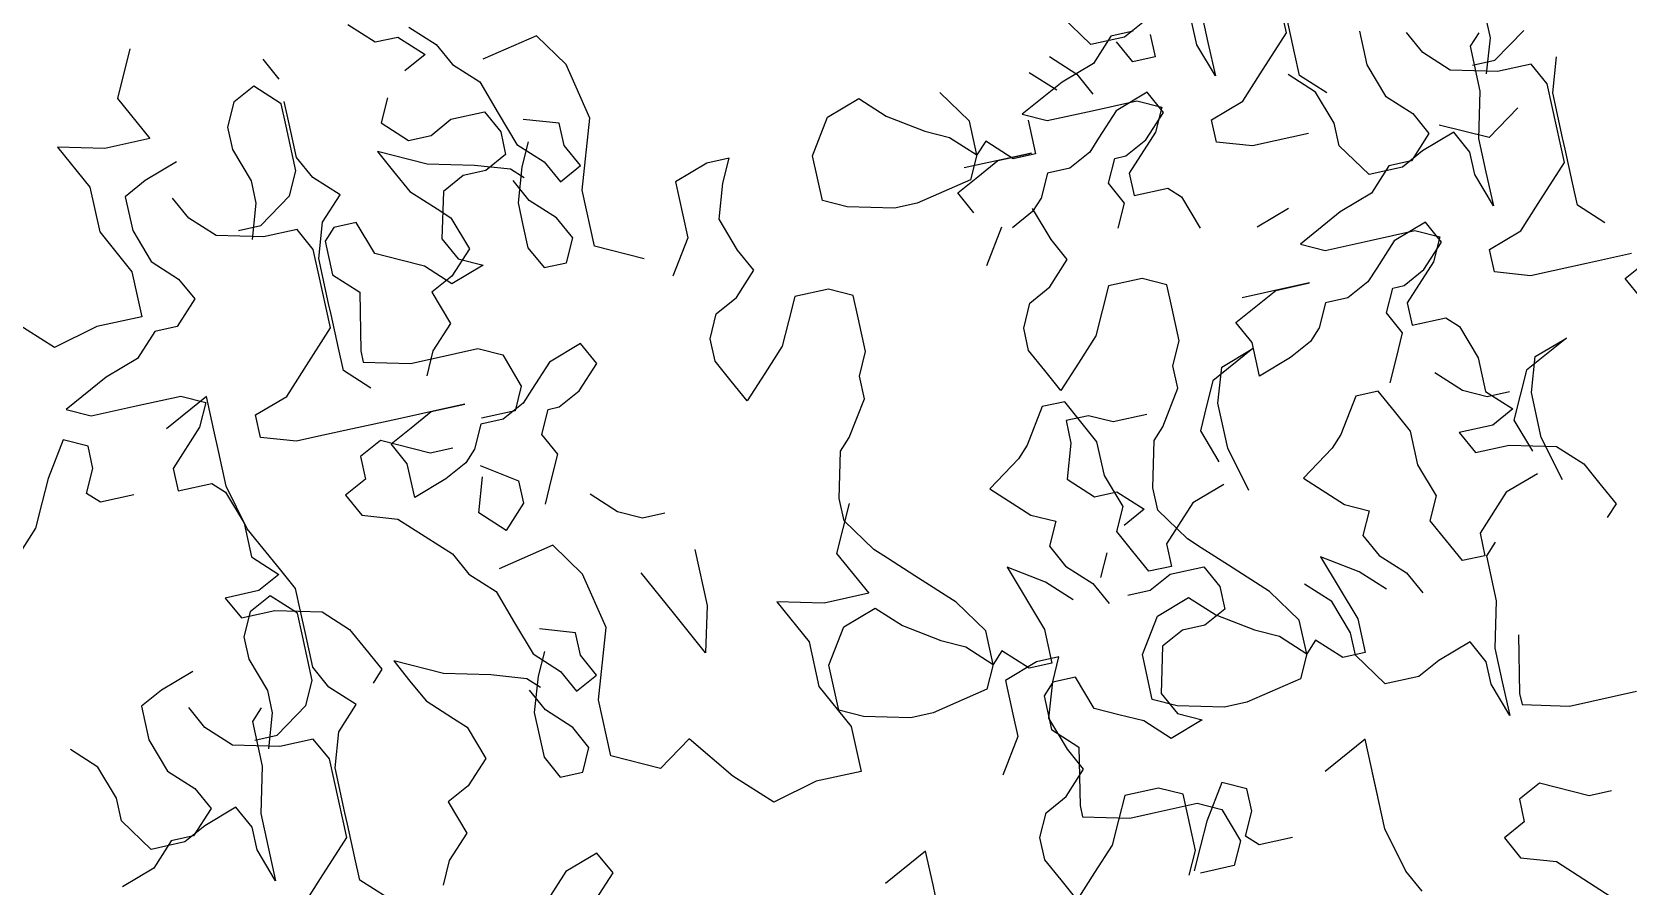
# Model space of a CAD drawing. Header units: millimetres. Extents: x 46 to 20372, y 30 to 14100.
# Drawn here: x 19678 to 19850.3, y 1033.7 to 1125.9 of the extents above; entities that cross this region are included whole.
import ezdxf

# ---------------------------------------------------------------- set-up
doc = ezdxf.new("R2010")
doc.units = ezdxf.units.MM
doc.layers.get('0').update_dxf_attribs({"color": 250})

msp = doc.modelspace()

# ---------------------------------------------------------------- linework, layer by layer
for p, q in [((19813.39, 1125.77), (19812.06, 1131.82)), ((19804.13, 1128.35), (19804.92, 1124.72)), ((19712.13, 1126.66), (19715.08, 1124.77)), ((19718.71, 1126.38), (19721.66, 1124.5)), ((19792.3, 1124.49), (19789.08, 1127.58)), ((19798.08, 1127.02), (19795.93, 1125.28)), ((19803.72, 1124.46), (19803.19, 1126.88)), ((19814.26, 1123.59), (19813.46, 1127.22)), ((19834.83, 1127.64), (19835.36, 1125.22)), ((19715.08, 1124.77), (19717.5, 1125.3)), ((19717.5, 1125.3), (19720.45, 1123.42)), ((19732.48, 1125.44), (19726.7, 1122.9)), ((19735.69, 1122.34), (19732.48, 1125.44)), ((19795.93, 1125.28), (19792.3, 1124.49)), ((19794.45, 1125.41), (19792.56, 1122.46)), ((19796.87, 1125.94), (19794.45, 1125.41)), ((19796.8, 1122.63), (19795.06, 1124.78)), ((19798.69, 1125.58), (19799.22, 1123.16)), ((19804.92, 1124.72), (19805.72, 1121.1)), ((19810.56, 1121.35), (19813.39, 1125.77)), ((19821.26, 1125.93), (19822.06, 1122.3)), ((19828.1, 1123.63), (19826.36, 1125.78)), ((19834.15, 1125.77), (19833.21, 1124.3)), ((19835.36, 1125.22), (19834.95, 1121.33)), ((19835.89, 1122.8), (19838.99, 1126.02)), ((19688.62, 1124.03), (19687.26, 1118.66)), ((19704.73, 1120.77), (19702.99, 1122.93)), ((19720.45, 1123.42), (19718.29, 1121.67)), ((19721.66, 1124.5), (19723.4, 1122.35)), ((19787.81, 1123.19), (19790.76, 1121.3)), ((19799.22, 1123.16), (19796.8, 1122.63)), ((19805.72, 1121.1), (19803.72, 1124.46)), ((19814.79, 1121.17), (19814.26, 1123.59)), ((19831.06, 1121.74), (19828.1, 1123.63)), ((19833.21, 1124.3), (19834.27, 1119.46)), ((19842.13, 1119.27), (19842.54, 1123.16)), ((19723.4, 1122.35), (19726.35, 1120.46)), ((19738.23, 1116.56), (19735.69, 1122.34)), ((19788.61, 1119.56), (19785.65, 1121.45)), ((19792.56, 1122.46), (19789.2, 1120.45)), ((19790.76, 1121.3), (19792.5, 1119.15)), ((19808.67, 1118.4), (19810.56, 1121.35)), ((19816.54, 1119.36), (19813.59, 1121.25)), ((19817.74, 1119.28), (19814.79, 1121.17)), ((19822.06, 1122.3), (19824.07, 1118.93)), ((19836.16, 1121.59), (19831.06, 1121.74)), ((19833.47, 1122.27), (19835.89, 1122.8)), ((19839.79, 1122.39), (19836.16, 1121.59)), ((19841.53, 1120.24), (19839.79, 1122.39)), ((19701.97, 1120), (19699.82, 1118.26)), ((19704.92, 1118.11), (19701.97, 1120)), ((19726.35, 1120.46), (19728.36, 1117.09)), ((19789.2, 1120.45), (19784.89, 1116.97)), ((19834.27, 1119.46), (19834.13, 1114.35)), ((19842.06, 1117.82), (19841.53, 1120.24)), ((19687.26, 1118.66), (19690.75, 1114.35)), ((19699.82, 1118.26), (19699.14, 1115.58)), ((19705.46, 1115.7), (19704.92, 1118.11)), ((19705.79, 1115.93), (19705.26, 1118.36)), ((19716.41, 1118.73), (19715.73, 1116.04)), ((19763.88, 1116.66), (19767.25, 1118.67)), ((19767.25, 1118.67), (19770.2, 1116.78)), ((19779.19, 1116.22), (19775.98, 1119.32)), ((19792.42, 1117.36), (19797.26, 1118.42)), ((19798.38, 1119.34), (19795.02, 1117.33)), ((19797.26, 1118.42), (19799.94, 1117.74)), ((19800.12, 1117.18), (19798.38, 1119.34)), ((19799.94, 1117.74), (19799.27, 1115.06)), ((19805.31, 1116.39), (19808.67, 1118.4)), ((19818.55, 1116), (19816.54, 1119.36)), ((19824.07, 1118.93), (19827.01, 1117.05)), ((19838.34, 1117.67), (19835.25, 1114.45)), ((19843.39, 1111.77), (19842.06, 1117.82)), ((19843.19, 1114.43), (19842.13, 1119.27)), ((19706.59, 1112.31), (19705.79, 1115.93)), ((19715.73, 1116.04), (19718.68, 1114.15)), ((19721.1, 1114.68), (19723.25, 1116.43)), ((19723.25, 1116.43), (19726.88, 1117.22)), ((19726.88, 1117.22), (19728.62, 1115.07)), ((19728.36, 1117.09), (19730.36, 1113.73)), ((19734.94, 1116), (19731.04, 1116.42)), ((19735.47, 1113.59), (19734.94, 1116)), ((19737.41, 1108.77), (19738.23, 1116.56)), ((19762.26, 1112.5), (19763.88, 1116.66)), ((19770.2, 1116.78), (19774.36, 1115.16)), ((19779.99, 1112.6), (19779.19, 1116.22)), ((19784.89, 1116.97), (19787.58, 1116.29)), ((19785.51, 1116.34), (19786.31, 1112.72)), ((19787.58, 1116.29), (19792.42, 1117.36)), ((19795.02, 1117.33), (19793.13, 1114.38)), ((19798.23, 1114.23), (19800.12, 1117.18)), ((19805.84, 1113.97), (19805.31, 1116.39)), ((19819.08, 1113.58), (19818.55, 1116)), ((19827.01, 1117.05), (19828.76, 1114.89)), ((19690.75, 1114.35), (19685.91, 1113.28)), ((19699.14, 1115.58), (19699.68, 1113.16)), ((19706.52, 1110.86), (19705.46, 1115.7)), ((19718.68, 1114.15), (19721.1, 1114.68)), ((19728.62, 1115.07), (19729.15, 1112.65)), ((19774.36, 1115.16), (19777.04, 1114.48)), ((19777.04, 1114.48), (19779.99, 1112.6)), ((19793.13, 1114.38), (19792.19, 1112.9)), ((19796.08, 1112.49), (19798.23, 1114.23)), ((19799.27, 1115.06), (19796.43, 1110.63)), ((19815.78, 1114.89), (19812.16, 1114.09)), ((19828.76, 1114.89), (19826.87, 1111.94)), ((19831.44, 1115.03), (19828.08, 1113.02)), ((19835.25, 1114.45), (19829.88, 1115.81)), ((19833.19, 1112.88), (19831.44, 1115.03)), ((19834.13, 1114.35), (19834.92, 1110.72)), ((19843.46, 1113.22), (19843.19, 1114.43)), ((19685.91, 1113.28), (19680.8, 1113.43)), ((19680.8, 1113.43), (19684.29, 1109.12)), ((19699.68, 1113.16), (19701.68, 1109.79)), ((19715.32, 1112.96), (19717.06, 1110.81)), ((19720.69, 1111.6), (19715.32, 1112.96)), ((19729.15, 1112.65), (19727, 1110.91)), ((19730.36, 1113.73), (19733.32, 1111.84)), ((19731.57, 1114), (19730.9, 1111.31)), ((19737.21, 1111.43), (19735.47, 1113.59)), ((19763.33, 1107.66), (19762.26, 1112.5)), ((19779.99, 1112.6), (19779.32, 1109.91)), ((19780.94, 1114.07), (19779.99, 1112.6)), ((19783.89, 1112.18), (19780.94, 1114.07)), ((19782.24, 1111.98), (19785.87, 1112.78)), ((19785.87, 1112.78), (19783.45, 1112.25)), ((19786.31, 1112.72), (19783.89, 1112.18)), ((19792.19, 1112.9), (19790.03, 1111.16)), ((19794.87, 1112.22), (19796.08, 1112.49)), ((19809.74, 1113.56), (19805.84, 1113.97)), ((19812.16, 1114.09), (19809.74, 1113.56)), ((19822.3, 1110.49), (19819.08, 1113.58)), ((19828.08, 1113.02), (19825.93, 1111.28)), ((19833.72, 1110.46), (19833.19, 1112.88)), ((19844.26, 1109.59), (19843.46, 1113.22)), ((19693.63, 1111.83), (19690.27, 1109.82)), ((19705.84, 1108.17), (19706.52, 1110.86)), ((19708.33, 1110.15), (19706.59, 1112.31)), ((19717.06, 1110.81), (19718.8, 1108.65)), ((19725.79, 1111.46), (19720.69, 1111.6)), ((19727, 1110.91), (19724.58, 1110.38)), ((19729.69, 1111.05), (19725.79, 1111.46)), ((19731.16, 1110.1), (19729.69, 1111.05)), ((19730.9, 1111.31), (19730.49, 1107.42)), ((19733.32, 1111.84), (19735.06, 1109.69)), ((19735.06, 1109.69), (19737.21, 1111.43)), ((19750.85, 1111.71), (19747.48, 1109.7)), ((19753.26, 1112.24), (19750.85, 1111.71)), ((19752.59, 1109.56), (19753.26, 1112.24)), ((19783.45, 1112.25), (19778.62, 1111.19)), ((19780.09, 1110.24), (19782.24, 1111.98)), ((19790.03, 1111.16), (19787.61, 1110.63)), ((19794.19, 1109.54), (19794.87, 1112.22)), ((19825.93, 1111.28), (19822.3, 1110.49)), ((19824.45, 1111.41), (19822.56, 1108.46)), ((19826.87, 1111.94), (19824.45, 1111.41)), ((19840.56, 1107.35), (19843.39, 1111.77)), ((19684.29, 1109.12), (19685.35, 1104.29)), ((19690.27, 1109.82), (19688.11, 1108.08)), ((19701.68, 1109.79), (19702.21, 1107.38)), ((19711.28, 1108.27), (19708.33, 1110.15)), ((19724.58, 1110.38), (19722.43, 1108.64)), ((19731.69, 1107.68), (19729.95, 1109.84)), ((19747.48, 1109.7), (19748.28, 1106.08)), ((19752.18, 1105.66), (19752.59, 1109.56)), ((19779.32, 1109.91), (19773.54, 1107.37)), ((19777.94, 1108.5), (19780.09, 1110.24)), ((19787.61, 1110.63), (19786.93, 1107.94)), ((19795.93, 1107.39), (19794.19, 1109.54)), ((19796.43, 1110.63), (19796.97, 1108.21)), ((19835.72, 1107.1), (19833.72, 1110.46)), ((19834.92, 1110.72), (19835.72, 1107.1)), ((19844.79, 1107.17), (19844.26, 1109.59)), ((19688.11, 1108.08), (19688.91, 1104.45)), ((19694.96, 1105.78), (19693.22, 1107.93)), ((19702.21, 1107.38), (19701.8, 1103.48)), ((19702.74, 1104.96), (19705.84, 1108.17)), ((19709.39, 1105.32), (19711.28, 1108.27)), ((19718.8, 1108.65), (19721.75, 1106.77)), ((19722.43, 1108.64), (19722.28, 1103.53)), ((19730.49, 1107.42), (19731.02, 1105)), ((19734.65, 1105.8), (19731.69, 1107.68)), ((19738.74, 1102.73), (19737.41, 1108.77)), ((19766.01, 1106.98), (19763.33, 1107.66)), ((19773.54, 1107.37), (19771.11, 1106.84)), ((19779.68, 1106.35), (19777.94, 1108.5)), ((19786.93, 1107.94), (19785.99, 1106.47)), ((19795.25, 1104.7), (19795.93, 1107.39)), ((19796.97, 1108.21), (19800.59, 1109.01)), ((19800.59, 1109.01), (19802.07, 1108.07)), ((19802.07, 1108.07), (19804.08, 1104.7)), ((19822.56, 1108.46), (19819.2, 1106.45)), ((19838.67, 1104.4), (19840.56, 1107.35)), ((19697.91, 1103.89), (19694.96, 1105.78)), ((19721.75, 1106.77), (19723.23, 1105.82)), ((19723.23, 1105.82), (19725.24, 1102.46)), ((19736.39, 1103.64), (19734.65, 1105.8)), ((19748.28, 1106.08), (19748.81, 1103.66)), ((19754.18, 1102.3), (19752.18, 1105.66)), ((19771.11, 1106.84), (19766.01, 1106.98)), ((19785.99, 1106.47), (19783.84, 1104.73)), ((19788.01, 1103.45), (19786.01, 1106.81)), ((19810.23, 1104.84), (19813.6, 1106.84)), ((19819.2, 1106.45), (19814.89, 1102.97)), ((19847.74, 1105.28), (19844.79, 1107.17)), ((19685.35, 1104.29), (19688.83, 1099.98)), ((19688.91, 1104.45), (19690.92, 1101.09)), ((19703.01, 1103.75), (19697.91, 1103.89)), ((19700.33, 1104.43), (19702.74, 1104.96)), ((19706.64, 1104.54), (19703.01, 1103.75)), ((19708.38, 1102.39), (19706.64, 1104.54)), ((19708.98, 1101.42), (19709.39, 1105.32)), ((19710.6, 1104.77), (19709.66, 1103.29)), ((19713.02, 1105.3), (19710.6, 1104.77)), ((19715.03, 1101.94), (19713.02, 1105.3)), ((19731.02, 1105), (19731.55, 1102.58)), ((19782.64, 1104.81), (19781.02, 1100.64)), ((19822.42, 1103.36), (19827.26, 1104.42)), ((19828.38, 1105.34), (19825.02, 1103.33)), ((19827.26, 1104.42), (19829.94, 1103.74)), ((19830.12, 1103.18), (19828.38, 1105.34)), ((19835.31, 1102.39), (19838.67, 1104.4)), ((19708.91, 1099.97), (19708.38, 1102.39)), ((19709.66, 1103.29), (19710.46, 1099.66)), ((19722.28, 1103.53), (19724.02, 1101.38)), ((19725.24, 1102.46), (19723.35, 1099.51)), ((19731.55, 1102.58), (19733.29, 1100.43)), ((19735.71, 1100.96), (19736.39, 1103.64)), ((19744.11, 1101.37), (19738.74, 1102.73)), ((19748.81, 1103.66), (19747.19, 1099.5)), ((19755.92, 1100.15), (19754.18, 1102.3)), ((19789.75, 1101.3), (19788.01, 1103.45)), ((19814.89, 1102.97), (19817.58, 1102.29)), ((19817.58, 1102.29), (19822.42, 1103.36)), ((19825.02, 1103.33), (19823.13, 1100.38)), ((19828.23, 1100.23), (19830.12, 1103.18)), ((19829.94, 1103.74), (19829.27, 1101.06)), ((19835.84, 1099.97), (19835.31, 1102.39)), ((19690.92, 1101.09), (19693.87, 1099.2)), ((19710.04, 1096.58), (19708.98, 1101.42)), ((19717.71, 1101.26), (19715.03, 1101.94)), ((19720.4, 1100.58), (19717.71, 1101.26)), ((19723.35, 1098.69), (19720.4, 1100.58)), ((19726.71, 1100.7), (19723.35, 1098.69)), ((19724.02, 1101.38), (19726.71, 1100.7)), ((19733.29, 1100.43), (19735.71, 1100.96)), ((19787.87, 1098.35), (19789.75, 1101.3)), ((19829.27, 1101.06), (19826.43, 1096.63)), ((19845.78, 1100.89), (19842.16, 1100.09)), ((19850.62, 1101.95), (19845.78, 1100.89)), ((19849.94, 1099.27), (19852.1, 1101)), ((19688.83, 1099.98), (19689.89, 1095.14)), ((19693.87, 1099.2), (19695.61, 1097.05)), ((19710.24, 1093.93), (19708.91, 1099.97)), ((19710.46, 1099.66), (19713.41, 1097.78)), ((19723.35, 1099.51), (19721.2, 1097.77)), ((19754.04, 1097.2), (19755.92, 1100.15)), ((19797.81, 1099.26), (19794.18, 1098.46)), ((19800.49, 1098.58), (19797.81, 1099.26)), ((19812.24, 1097.98), (19815.87, 1098.78)), ((19815.87, 1098.78), (19813.45, 1098.25)), ((19822.19, 1098.9), (19820.03, 1097.16)), ((19823.13, 1100.38), (19822.19, 1098.9)), ((19826.08, 1098.49), (19828.23, 1100.23)), ((19839.74, 1099.56), (19835.84, 1099.97)), ((19842.16, 1100.09), (19839.74, 1099.56)), ((19851.69, 1097.11), (19849.94, 1099.27)), ((19695.61, 1097.05), (19693.72, 1094.1)), ((19713.41, 1097.78), (19713.53, 1091.46)), ((19721.2, 1097.77), (19723.2, 1094.41)), ((19751.88, 1095.46), (19754.04, 1097.2)), ((19760.35, 1097.32), (19759.67, 1094.63)), ((19763.98, 1098.12), (19760.35, 1097.32)), ((19766.66, 1097.44), (19763.98, 1098.12)), ((19767.19, 1095.02), (19766.66, 1097.44)), ((19785.71, 1096.6), (19787.87, 1098.35)), ((19794.18, 1098.46), (19793.5, 1095.78)), ((19801.02, 1096.17), (19800.49, 1098.58)), ((19813.45, 1098.25), (19808.62, 1097.19)), ((19810.09, 1096.24), (19812.24, 1097.98)), ((19820.03, 1097.16), (19817.61, 1096.63)), ((19824.19, 1095.54), (19824.87, 1098.22)), ((19824.87, 1098.22), (19826.08, 1098.49)), ((19710.31, 1095.37), (19710.04, 1096.58)), ((19711.11, 1091.75), (19710.31, 1095.37)), ((19751.21, 1092.77), (19751.88, 1095.46)), ((19785.04, 1093.92), (19785.71, 1096.6)), ((19793.5, 1095.78), (19792.83, 1093.09)), ((19801.82, 1092.54), (19801.02, 1096.17)), ((19807.94, 1094.5), (19810.09, 1096.24)), ((19817.61, 1096.63), (19816.93, 1093.94)), ((19825.93, 1093.39), (19824.19, 1095.54)), ((19826.43, 1096.63), (19826.97, 1094.21)), ((19680.49, 1091.81), (19676.06, 1094.64)), ((19685.06, 1094.08), (19680.49, 1091.81)), ((19689.89, 1095.14), (19685.06, 1094.08)), ((19691.3, 1093.56), (19689.42, 1090.62)), ((19693.72, 1094.1), (19691.3, 1093.56)), ((19707.41, 1089.5), (19710.24, 1093.93)), ((19723.2, 1094.41), (19721.31, 1091.45)), ((19759.67, 1094.63), (19759, 1091.95)), ((19767.99, 1091.39), (19767.19, 1095.02)), ((19785.57, 1091.5), (19785.04, 1093.92)), ((19809.68, 1092.35), (19807.94, 1094.5)), ((19816.93, 1093.94), (19815.99, 1092.47)), ((19826.97, 1094.21), (19830.59, 1095.01)), ((19830.59, 1095.01), (19832.07, 1094.07)), ((19832.07, 1094.07), (19834.08, 1090.7)), ((19737.24, 1092.25), (19733.88, 1090.24)), ((19738.98, 1090.1), (19737.24, 1092.25)), ((19751.74, 1090.35), (19751.21, 1092.77)), ((19759, 1091.95), (19757.11, 1089)), ((19792.83, 1093.09), (19790.94, 1090.14)), ((19801.15, 1089.85), (19801.82, 1092.54)), ((19810.48, 1088.72), (19809.68, 1092.35)), ((19815.99, 1092.47), (19813.84, 1090.73)), ((19825.25, 1090.7), (19825.93, 1093.39)), ((19843.6, 1092.84), (19839.29, 1089.36)), ((19840.23, 1090.84), (19843.6, 1092.84)), ((19689.42, 1090.62), (19686.05, 1088.61)), ((19711.64, 1089.33), (19711.11, 1091.75)), ((19713.53, 1091.46), (19713.79, 1090.25)), ((19713.79, 1090.25), (19718.9, 1090.11)), ((19718.9, 1090.11), (19721.32, 1090.64)), ((19721.31, 1091.45), (19720.64, 1088.77)), ((19721.32, 1090.64), (19726.15, 1091.7)), ((19726.15, 1091.7), (19728.84, 1091.03)), ((19728.84, 1091.03), (19730.84, 1087.66)), ((19733.88, 1090.24), (19731.99, 1087.29)), ((19737.09, 1087.15), (19738.98, 1090.1)), ((19753.48, 1088.2), (19751.74, 1090.35)), ((19767.32, 1088.71), (19767.99, 1091.39)), ((19787.31, 1089.35), (19785.57, 1091.5)), ((19790.94, 1090.14), (19789.05, 1087.19)), ((19809.77, 1091.7), (19805.46, 1088.22)), ((19806.41, 1089.69), (19809.77, 1091.7)), ((19813.84, 1090.73), (19810.48, 1088.72)), ((19824.58, 1088.01), (19825.25, 1090.7)), ((19834.08, 1090.7), (19834.87, 1087.08)), ((19839.82, 1086.95), (19840.23, 1090.84)), ((19686.05, 1088.61), (19681.75, 1085.12)), ((19705.53, 1086.55), (19707.41, 1089.5)), ((19714.59, 1087.44), (19711.64, 1089.33)), ((19757.11, 1089), (19755.22, 1086.05)), ((19767.85, 1086.28), (19767.32, 1088.71)), ((19789.05, 1087.19), (19787.31, 1089.35)), ((19801.68, 1087.43), (19801.15, 1089.85)), ((19805.99, 1085.8), (19806.41, 1089.69)), ((19832.37, 1087.19), (19829.41, 1089.08)), ((19839.29, 1089.36), (19838.61, 1086.68)), ((19730.84, 1087.66), (19730.17, 1084.98)), ((19731.99, 1087.29), (19731.05, 1085.82)), ((19734.94, 1085.41), (19737.09, 1087.15)), ((19755.22, 1086.05), (19753.48, 1088.2)), ((19800.06, 1083.27), (19801.68, 1087.43)), ((19805.46, 1088.22), (19804.78, 1085.53)), ((19823.3, 1087.12), (19820.88, 1086.58)), ((19825.04, 1084.96), (19823.3, 1087.12)), ((19835.05, 1086.51), (19832.37, 1087.19)), ((19834.87, 1087.08), (19837.82, 1085.19)), ((19837.47, 1087.04), (19835.05, 1086.51)), ((19838.61, 1086.68), (19837.94, 1083.99)), ((19840.89, 1082.11), (19839.82, 1086.95)), ((19681.75, 1085.12), (19684.43, 1084.45)), ((19684.43, 1084.45), (19689.27, 1085.51)), ((19689.27, 1085.51), (19694.11, 1086.57)), ((19696.86, 1086.53), (19692.55, 1083.05)), ((19694.11, 1086.57), (19696.79, 1085.89)), ((19696.79, 1085.89), (19696.12, 1083.21)), ((19697.66, 1082.9), (19696.86, 1086.53)), ((19702.16, 1084.54), (19705.53, 1086.55)), ((19722.31, 1085.17), (19717.48, 1084.1)), ((19721.1, 1084.9), (19724.73, 1085.7)), ((19724.73, 1085.7), (19722.31, 1085.17)), ((19730.17, 1084.98), (19726.54, 1084.18)), ((19731.05, 1085.82), (19728.89, 1084.08)), ((19733.05, 1082.45), (19733.73, 1085.14)), ((19733.73, 1085.14), (19734.94, 1085.41)), ((19766.23, 1082.12), (19767.85, 1086.28)), ((19787.05, 1085.44), (19785.43, 1081.28)), ((19789.47, 1085.97), (19787.05, 1085.44)), ((19791.21, 1083.81), (19789.47, 1085.97)), ((19804.78, 1085.53), (19804.11, 1082.84)), ((19807.06, 1080.96), (19805.99, 1085.8)), ((19820.88, 1086.58), (19819.26, 1082.42)), ((19826.78, 1082.81), (19825.04, 1084.96)), ((19837.82, 1085.19), (19835.67, 1083.45)), ((19696.12, 1083.21), (19693.29, 1078.78)), ((19702.7, 1082.12), (19702.16, 1084.54)), ((19717.48, 1084.1), (19712.64, 1083.04)), ((19718.95, 1083.16), (19721.1, 1084.9)), ((19726.47, 1083.55), (19725.79, 1080.86)), ((19728.89, 1084.08), (19726.47, 1083.55)), ((19792.02, 1084.46), (19789.61, 1083.93)), ((19789.61, 1083.93), (19790.14, 1081.51)), ((19792.95, 1081.66), (19791.21, 1083.81)), ((19794.71, 1083.79), (19792.02, 1084.46)), ((19798.34, 1084.58), (19794.71, 1083.79)), ((19799.11, 1081.8), (19800.06, 1083.27)), ((19835.67, 1083.45), (19832.04, 1082.65)), ((19837.94, 1083.99), (19839.94, 1080.63)), ((19681.4, 1081.86), (19679.78, 1077.7)), ((19684.09, 1081.19), (19681.4, 1081.86)), ((19698.19, 1080.48), (19697.66, 1082.9)), ((19706.59, 1081.71), (19702.7, 1082.12)), ((19709.01, 1082.24), (19706.59, 1081.71)), ((19712.64, 1083.04), (19709.01, 1082.24)), ((19715.66, 1081.79), (19713.5, 1080.05)), ((19721.02, 1080.43), (19715.66, 1081.79)), ((19716.8, 1081.42), (19718.95, 1083.16)), ((19734.79, 1080.3), (19733.05, 1082.45)), ((19765.28, 1080.65), (19766.23, 1082.12)), ((19790.14, 1081.51), (19789.73, 1077.62)), ((19793.75, 1078.03), (19792.95, 1081.66)), ((19798.97, 1076.69), (19799.11, 1081.8)), ((19804.11, 1082.84), (19806.11, 1079.48)), ((19819.26, 1082.42), (19818.32, 1080.95)), ((19827.58, 1079.18), (19826.78, 1082.81)), ((19832.04, 1082.65), (19833.79, 1080.5)), ((19843.16, 1077.53), (19840.89, 1082.11)), ((19684.62, 1078.77), (19684.09, 1081.19)), ((19698.99, 1076.86), (19698.19, 1080.48)), ((19713.5, 1080.05), (19714.03, 1077.62)), ((19718.54, 1079.26), (19716.8, 1081.42)), ((19723.44, 1080.96), (19721.02, 1080.43)), ((19725.79, 1080.86), (19724.85, 1079.39)), ((19734.11, 1077.62), (19734.79, 1080.3)), ((19765.14, 1075.55), (19765.28, 1080.65)), ((19784.49, 1079.8), (19781.39, 1076.58)), ((19785.43, 1081.28), (19784.49, 1079.8)), ((19809.33, 1076.39), (19807.06, 1080.96)), ((19818.32, 1080.95), (19815.22, 1077.73)), ((19833.79, 1080.5), (19837.41, 1081.29)), ((19837.41, 1081.29), (19842.52, 1081.15)), ((19842.52, 1081.15), (19845.47, 1079.26)), ((19683.94, 1076.08), (19684.62, 1078.77)), ((19693.29, 1078.78), (19693.82, 1076.37)), ((19719.34, 1075.64), (19718.54, 1079.26)), ((19724.85, 1079.39), (19722.7, 1077.64)), ((19726.39, 1079.08), (19730.55, 1077.45)), ((19829.59, 1075.82), (19827.58, 1079.18)), ((19840.47, 1078.21), (19837.11, 1076.2)), ((19845.47, 1079.26), (19847.21, 1077.11)), ((19679.78, 1077.7), (19679.1, 1075.02)), ((19693.82, 1076.37), (19697.45, 1077.16)), ((19697.45, 1077.16), (19698.92, 1076.22)), ((19701.26, 1072.28), (19698.99, 1076.86)), ((19714.03, 1077.62), (19711.88, 1075.89)), ((19722.7, 1077.64), (19719.34, 1075.64)), ((19726.25, 1073.97), (19726.66, 1077.87)), ((19730.55, 1077.45), (19731.09, 1075.04)), ((19733.44, 1074.93), (19734.11, 1077.62)), ((19781.39, 1076.58), (19785.82, 1073.75)), ((19789.73, 1077.62), (19792.67, 1075.73)), ((19795.76, 1074.67), (19793.75, 1078.03)), ((19799.5, 1074.28), (19798.97, 1076.69)), ((19806.64, 1077.06), (19803.28, 1075.06)), ((19815.22, 1077.73), (19819.65, 1074.9)), ((19847.21, 1077.11), (19848.95, 1074.95)), ((19679.1, 1075.02), (19678.43, 1072.33)), ((19685.42, 1075.14), (19683.94, 1076.08)), ((19689.04, 1075.93), (19685.42, 1075.14)), ((19698.92, 1076.22), (19700.93, 1072.86)), ((19711.88, 1075.89), (19713.62, 1073.73)), ((19731.09, 1075.04), (19729.2, 1072.09)), ((19741.23, 1074.11), (19738.28, 1076)), ((19766.21, 1074.99), (19764.86, 1069.61)), ((19765.67, 1073.13), (19765.14, 1075.55)), ((19792.67, 1075.73), (19795.09, 1076.26)), ((19795.08, 1071.99), (19795.76, 1074.67)), ((19795.09, 1076.26), (19798.05, 1074.38)), ((19803.28, 1075.06), (19800.45, 1070.63)), ((19819.65, 1074.9), (19822.33, 1074.22)), ((19828.91, 1073.13), (19829.59, 1075.82)), ((19837.11, 1076.2), (19834.28, 1071.78)), ((19848.95, 1074.95), (19848.01, 1073.48)), ((19713.62, 1073.73), (19717.52, 1073.32)), ((19717.52, 1073.32), (19720.47, 1071.43)), ((19729.2, 1072.09), (19726.25, 1073.97)), ((19743.91, 1073.43), (19741.23, 1074.11)), ((19746.33, 1073.96), (19743.91, 1073.43)), ((19768.88, 1070.03), (19765.67, 1073.13)), ((19785.82, 1073.75), (19788.5, 1073.08)), ((19788.5, 1073.08), (19787.82, 1070.39)), ((19798.05, 1074.38), (19795.89, 1072.63)), ((19802.71, 1071.18), (19799.5, 1074.28)), ((19822.33, 1074.22), (19821.65, 1071.54)), ((19830.65, 1070.98), (19828.91, 1073.13)), ((19678.43, 1072.33), (19676.54, 1069.38)), ((19700.93, 1072.86), (19701.73, 1069.23)), ((19703, 1070.13), (19701.26, 1072.28)), ((19720.47, 1071.43), (19723.42, 1069.55)), ((19796.82, 1069.83), (19795.08, 1071.99)), ((19804.19, 1070.23), (19802.71, 1071.18)), ((19821.65, 1071.54), (19823.4, 1069.38)), ((19834.28, 1071.78), (19834.81, 1069.36)), ((19704.75, 1067.97), (19703, 1070.13)), ((19723.42, 1069.55), (19725.16, 1067.39)), ((19734.24, 1070.49), (19728.46, 1067.95)), ((19737.45, 1067.39), (19734.24, 1070.49)), ((19749.55, 1070.05), (19750.88, 1064.01)), ((19764.86, 1069.61), (19768.34, 1065.31)), ((19770.36, 1069.09), (19768.88, 1070.03)), ((19787.82, 1070.39), (19789.57, 1068.24)), ((19794, 1069.68), (19793.33, 1067)), ((19798.56, 1067.68), (19796.82, 1069.83)), ((19800.45, 1070.63), (19800.98, 1068.21)), ((19807.14, 1068.35), (19804.19, 1070.23)), ((19832.39, 1068.83), (19830.65, 1070.98)), ((19835.91, 1070.82), (19834.97, 1069.34)), ((19701.73, 1069.23), (19704.68, 1067.34)), ((19706.48, 1065.82), (19704.75, 1067.97)), ((19773.31, 1067.2), (19770.36, 1069.09)), ((19787.41, 1066.5), (19783.25, 1068.12)), ((19783.25, 1068.12), (19787.27, 1061.39)), ((19789.57, 1068.24), (19792.52, 1066.35)), ((19800.98, 1068.21), (19798.56, 1067.68)), ((19800.85, 1067.39), (19804.48, 1068.18)), ((19804.48, 1068.18), (19806.22, 1066.03)), ((19811.57, 1065.52), (19807.14, 1068.35)), ((19817.08, 1069.26), (19821.1, 1062.54)), ((19821.24, 1067.64), (19817.08, 1069.26)), ((19823.4, 1069.38), (19826.35, 1067.5)), ((19834.81, 1069.36), (19832.39, 1068.83)), ((19834.97, 1069.34), (19836.03, 1064.51)), ((19704.68, 1067.34), (19702.52, 1065.6)), ((19725.16, 1067.39), (19728.11, 1065.5)), ((19739.99, 1061.61), (19737.45, 1067.39)), ((19747.25, 1063.21), (19743.76, 1067.51)), ((19777.74, 1064.37), (19773.31, 1067.2)), ((19790.37, 1064.61), (19787.41, 1066.5)), ((19792.52, 1066.35), (19794.26, 1064.2)), ((19798.7, 1065.64), (19800.85, 1067.39)), ((19806.22, 1066.03), (19806.75, 1063.61)), ((19818.3, 1064.41), (19815.35, 1066.3)), ((19824.2, 1065.75), (19821.24, 1067.64)), ((19826.35, 1067.5), (19828.09, 1065.35)), ((19702.52, 1065.6), (19698.9, 1064.8)), ((19698.9, 1064.8), (19700.64, 1062.65)), ((19703.73, 1065.05), (19701.58, 1063.31)), ((19706.68, 1063.16), (19703.73, 1065.05)), ((19707.02, 1063.4), (19706.48, 1065.82)), ((19728.11, 1065.5), (19730.12, 1062.14)), ((19758.4, 1064.39), (19761.88, 1060.08)), ((19763.5, 1064.24), (19758.4, 1064.39)), ((19768.34, 1065.31), (19763.5, 1064.24)), ((19780.95, 1061.27), (19777.74, 1064.37)), ((19796.28, 1065.11), (19798.7, 1065.64)), ((19799.47, 1062.86), (19802.84, 1064.86)), ((19802.84, 1064.86), (19805.79, 1062.98)), ((19814.78, 1062.42), (19811.57, 1065.52)), ((19820.31, 1061.05), (19818.3, 1064.41)), ((19836.03, 1064.51), (19835.89, 1059.4)), ((19700.64, 1062.65), (19704.26, 1063.45)), ((19701.58, 1063.31), (19700.9, 1060.63)), ((19704.26, 1063.45), (19709.37, 1063.3)), ((19707.22, 1060.74), (19706.68, 1063.16)), ((19707.55, 1060.98), (19707.02, 1063.4)), ((19709.37, 1063.3), (19712.32, 1061.41)), ((19750.73, 1058.9), (19747.25, 1063.21)), ((19750.88, 1064.01), (19750.73, 1058.9)), ((19765.64, 1061.71), (19769.01, 1063.72)), ((19769.01, 1063.72), (19771.96, 1061.83)), ((19797.85, 1058.7), (19799.47, 1062.86)), ((19806.75, 1063.61), (19804.6, 1061.87)), ((19805.79, 1062.98), (19809.95, 1061.36)), ((19708.35, 1057.35), (19707.55, 1060.98)), ((19712.32, 1061.41), (19714.06, 1059.26)), ((19730.12, 1062.14), (19732.12, 1058.78)), ((19736.7, 1061.05), (19732.8, 1061.47)), ((19737.23, 1058.63), (19736.7, 1061.05)), ((19739.17, 1053.82), (19739.99, 1061.61)), ((19764.02, 1057.55), (19765.64, 1061.71)), ((19771.96, 1061.83), (19776.12, 1060.21)), ((19781.75, 1057.64), (19780.95, 1061.27)), ((19787.27, 1061.39), (19788.07, 1057.76)), ((19802.18, 1061.34), (19800.03, 1059.6)), ((19804.6, 1061.87), (19802.18, 1061.34)), ((19809.95, 1061.36), (19812.63, 1060.68)), ((19815.58, 1058.79), (19814.78, 1062.42)), ((19820.84, 1058.63), (19820.31, 1061.05)), ((19821.1, 1062.54), (19821.9, 1058.91)), ((19838.43, 1060.82), (19838.55, 1054.51)), ((19700.9, 1060.63), (19701.44, 1058.2)), ((19708.28, 1055.91), (19707.22, 1060.74)), ((19714.06, 1059.26), (19715.8, 1057.11)), ((19761.88, 1060.08), (19762.95, 1055.25)), ((19776.12, 1060.21), (19778.8, 1059.53)), ((19778.8, 1059.53), (19781.75, 1057.64)), ((19782.7, 1059.12), (19781.75, 1057.64)), ((19785.65, 1057.23), (19782.7, 1059.12)), ((19800.03, 1059.6), (19799.88, 1054.49)), ((19812.63, 1060.68), (19815.58, 1058.79)), ((19816.53, 1060.26), (19815.58, 1058.79)), ((19819.48, 1058.38), (19816.53, 1060.26)), ((19833.2, 1060.08), (19829.84, 1058.07)), ((19834.94, 1057.93), (19833.2, 1060.08)), ((19835.89, 1059.4), (19836.68, 1055.77)), ((19701.44, 1058.2), (19703.44, 1054.84)), ((19722.45, 1056.65), (19717.08, 1058.01)), ((19717.08, 1058.01), (19718.82, 1055.85)), ((19732.12, 1058.78), (19735.08, 1056.89)), ((19733.33, 1059.04), (19732.65, 1056.36)), ((19738.97, 1056.48), (19737.23, 1058.63)), ((19765.08, 1052.71), (19764.02, 1057.55)), ((19781.75, 1057.64), (19781.08, 1054.96)), ((19786.43, 1057.91), (19783.07, 1055.9)), ((19788.07, 1057.76), (19785.65, 1057.23)), ((19788.85, 1058.44), (19786.43, 1057.91)), ((19788.17, 1055.75), (19788.85, 1058.44)), ((19798.91, 1053.86), (19797.85, 1058.7)), ((19815.58, 1058.79), (19814.91, 1056.1)), ((19821.9, 1058.91), (19819.48, 1058.38)), ((19824.06, 1055.53), (19820.84, 1058.63)), ((19829.84, 1058.07), (19827.69, 1056.33)), ((19835.48, 1055.51), (19834.94, 1057.93)), ((19695.39, 1056.87), (19692.03, 1054.87)), ((19707.6, 1053.22), (19708.28, 1055.91)), ((19710.09, 1055.2), (19708.35, 1057.35)), ((19715.8, 1057.11), (19714.86, 1055.63)), ((19718.82, 1055.85), (19720.56, 1053.7)), ((19727.55, 1056.51), (19722.45, 1056.65)), ((19731.45, 1056.09), (19727.55, 1056.51)), ((19732.92, 1055.15), (19731.45, 1056.09)), ((19732.65, 1056.36), (19732.24, 1052.47)), ((19735.08, 1056.89), (19736.81, 1054.74)), ((19736.81, 1054.74), (19738.97, 1056.48)), ((19783.07, 1055.9), (19783.87, 1052.27)), ((19788.2, 1055.73), (19787.25, 1054.25)), ((19787.76, 1051.86), (19788.17, 1055.75)), ((19790.62, 1056.26), (19788.2, 1055.73)), ((19792.63, 1052.9), (19790.62, 1056.26)), ((19814.91, 1056.1), (19809.12, 1053.57)), ((19827.69, 1056.33), (19824.06, 1055.53)), ((19836.68, 1055.77), (19837.48, 1052.14)), ((19692.03, 1054.87), (19689.87, 1053.13)), ((19703.44, 1054.84), (19703.97, 1052.42)), ((19713.04, 1053.32), (19710.09, 1055.2)), ((19733.45, 1052.73), (19731.71, 1054.88)), ((19762.95, 1055.25), (19766.43, 1050.94)), ((19781.08, 1054.96), (19775.29, 1052.42)), ((19787.25, 1054.25), (19788.05, 1050.62)), ((19799.88, 1054.49), (19801.62, 1052.34)), ((19837.48, 1052.14), (19835.48, 1055.51)), ((19838.55, 1054.51), (19838.81, 1053.3)), ((19846.34, 1053.69), (19851.17, 1054.75)), ((19689.87, 1053.13), (19690.67, 1049.5)), ((19696.71, 1050.83), (19694.98, 1052.98)), ((19702.77, 1052.97), (19701.82, 1051.5)), ((19703.97, 1052.42), (19703.56, 1048.53)), ((19704.5, 1050.01), (19707.6, 1053.22)), ((19711.15, 1050.36), (19713.04, 1053.32)), ((19720.56, 1053.7), (19723.51, 1051.81)), ((19732.24, 1052.47), (19732.78, 1050.05)), ((19736.4, 1050.85), (19733.45, 1052.73)), ((19740.5, 1047.77), (19739.17, 1053.82)), ((19767.77, 1052.03), (19765.08, 1052.71)), ((19775.29, 1052.42), (19772.87, 1051.89)), ((19783.87, 1052.27), (19784.4, 1049.85)), ((19795.31, 1052.22), (19792.63, 1052.9)), ((19797.99, 1051.54), (19795.31, 1052.22)), ((19801.6, 1053.18), (19798.91, 1053.86)), ((19806.7, 1053.04), (19801.6, 1053.18)), ((19801.62, 1052.34), (19804.31, 1051.66)), ((19809.12, 1053.57), (19806.7, 1053.04)), ((19838.81, 1053.3), (19843.92, 1053.15)), ((19843.92, 1053.15), (19846.34, 1053.69)), ((19699.67, 1048.94), (19696.71, 1050.83)), ((19701.82, 1051.5), (19702.88, 1046.66)), ((19723.51, 1051.81), (19724.99, 1050.87)), ((19724.99, 1050.87), (19727, 1047.51)), ((19738.14, 1048.69), (19736.4, 1050.85)), ((19766.43, 1050.94), (19767.49, 1046.1)), ((19772.87, 1051.89), (19767.77, 1052.03)), ((19789.77, 1048.49), (19787.76, 1051.86)), ((19788.05, 1050.62), (19791, 1048.73)), ((19800.94, 1049.65), (19797.99, 1051.54)), ((19804.31, 1051.66), (19800.94, 1049.65)), ((19690.67, 1049.5), (19692.68, 1046.14)), ((19704.77, 1048.79), (19699.67, 1048.94)), ((19702.09, 1049.47), (19704.5, 1050.01)), ((19708.4, 1049.59), (19704.77, 1048.79)), ((19710.14, 1047.44), (19708.4, 1049.59)), ((19710.74, 1046.47), (19711.15, 1050.36)), ((19732.78, 1050.05), (19733.31, 1047.63)), ((19748.96, 1049.63), (19745.87, 1046.42)), ((19753.66, 1045.6), (19748.96, 1049.63)), ((19784.4, 1049.85), (19782.78, 1045.69)), ((19821.88, 1049.58), (19817.57, 1046.1)), ((19824.01, 1039.9), (19821.88, 1049.58)), ((19685.15, 1046.57), (19682.21, 1048.45)), ((19710.67, 1045.02), (19710.14, 1047.44)), ((19727, 1047.51), (19725.11, 1044.56)), ((19733.31, 1047.63), (19735.05, 1045.47)), ((19737.47, 1046.01), (19738.14, 1048.69)), ((19745.87, 1046.42), (19740.5, 1047.77)), ((19791.51, 1046.34), (19789.77, 1048.49)), ((19791, 1048.73), (19791.12, 1042.42)), ((19687.16, 1043.2), (19685.15, 1046.57)), ((19692.68, 1046.14), (19695.63, 1044.25)), ((19702.88, 1046.66), (19702.74, 1041.55)), ((19711.8, 1041.63), (19710.74, 1046.47)), ((19735.05, 1045.47), (19737.47, 1046.01)), ((19758.08, 1042.77), (19753.66, 1045.6)), ((19767.49, 1046.1), (19762.65, 1045.04)), ((19789.63, 1043.39), (19791.51, 1046.34)), ((19823.21, 1043.53), (19822.68, 1045.95)), ((19695.63, 1044.25), (19697.37, 1042.09)), ((19712, 1038.97), (19710.67, 1045.02)), ((19725.11, 1044.56), (19722.95, 1042.82)), ((19762.65, 1045.04), (19758.08, 1042.77)), ((19799.57, 1044.31), (19795.94, 1043.51)), ((19802.25, 1043.63), (19799.57, 1044.31)), ((19802.78, 1041.21), (19802.25, 1043.63)), ((19806.42, 1044.91), (19804.8, 1040.75)), ((19809.11, 1044.23), (19806.42, 1044.91)), ((19809.64, 1041.81), (19809.11, 1044.23)), ((19840.68, 1044.83), (19838.52, 1043.09)), ((19846.04, 1043.48), (19840.68, 1044.83)), ((19848.46, 1044.01), (19846.04, 1043.48)), ((19687.69, 1040.78), (19687.16, 1043.2)), ((19697.37, 1042.09), (19695.48, 1039.15)), ((19700.05, 1042.23), (19696.69, 1040.22)), ((19701.8, 1040.08), (19700.05, 1042.23)), ((19722.95, 1042.82), (19724.96, 1039.45)), ((19787.47, 1041.65), (19789.63, 1043.39)), ((19791.12, 1042.42), (19791.39, 1041.21)), ((19795.94, 1043.51), (19795.26, 1040.83)), ((19798.91, 1041.6), (19803.75, 1042.66)), ((19803.75, 1042.66), (19806.43, 1041.98)), ((19806.43, 1041.98), (19808.44, 1038.62)), ((19838.52, 1043.09), (19839.05, 1040.67)), ((19690.91, 1037.69), (19687.69, 1040.78)), ((19696.69, 1040.22), (19694.54, 1038.49)), ((19702.74, 1041.55), (19703.54, 1037.93)), ((19712.07, 1040.42), (19711.8, 1041.63)), ((19712.87, 1036.79), (19712.07, 1040.42)), ((19786.8, 1038.97), (19787.47, 1041.65)), ((19791.39, 1041.21), (19796.49, 1041.06)), ((19795.26, 1040.83), (19794.58, 1038.14)), ((19796.49, 1041.06), (19798.91, 1041.6)), ((19803.58, 1037.58), (19802.78, 1041.21)), ((19804.8, 1040.75), (19804.12, 1038.07)), ((19808.96, 1039.13), (19809.64, 1041.81)), ((19839.05, 1040.67), (19836.9, 1038.93)), ((19694.54, 1038.49), (19690.91, 1037.69)), ((19693.06, 1038.61), (19691.18, 1035.66)), ((19695.48, 1039.15), (19693.06, 1038.61)), ((19702.33, 1037.66), (19701.8, 1040.08)), ((19709.17, 1034.55), (19712, 1038.97)), ((19724.96, 1039.45), (19723.07, 1036.5)), ((19787.33, 1036.55), (19786.8, 1038.97)), ((19808.44, 1038.62), (19807.76, 1035.94)), ((19810.44, 1038.18), (19808.96, 1039.13)), ((19814.06, 1038.98), (19810.44, 1038.18)), ((19826.28, 1035.33), (19824.01, 1039.9)), ((19836.9, 1038.93), (19838.64, 1036.78)), ((19704.33, 1034.3), (19702.33, 1037.66)), ((19703.54, 1037.93), (19704.33, 1034.3)), ((19713.4, 1034.38), (19712.87, 1036.79)), ((19739, 1037.3), (19735.64, 1035.29)), ((19740.74, 1035.15), (19739, 1037.3)), ((19774.46, 1037.49), (19770.15, 1034.01)), ((19775.26, 1033.86), (19774.46, 1037.49)), ((19794.58, 1038.14), (19792.7, 1035.19)), ((19802.91, 1034.9), (19803.58, 1037.58)), ((19804.12, 1038.07), (19803.45, 1035.38)), ((19838.64, 1036.78), (19842.54, 1036.37)), ((19691.18, 1035.66), (19687.81, 1033.65)), ((19723.07, 1036.5), (19722.4, 1033.82)), ((19735.64, 1035.29), (19733.75, 1032.34)), ((19738.85, 1032.2), (19740.74, 1035.15)), ((19789.07, 1034.39), (19787.33, 1036.55)), ((19792.7, 1035.19), (19790.81, 1032.24)), ((19807.76, 1035.94), (19804.13, 1035.14)), ((19828.02, 1033.18), (19826.28, 1035.33)), ((19842.54, 1036.37), (19845.49, 1034.48)), ((19707.29, 1031.6), (19709.17, 1034.55)), ((19716.35, 1032.49), (19713.4, 1034.38)), ((19775.79, 1031.44), (19775.26, 1033.86)), ((19790.81, 1032.24), (19789.07, 1034.39)), ((19845.49, 1034.48), (19848.44, 1032.59))]:
    msp.add_line(p, q)

doc.saveas('drawing.dxf')
